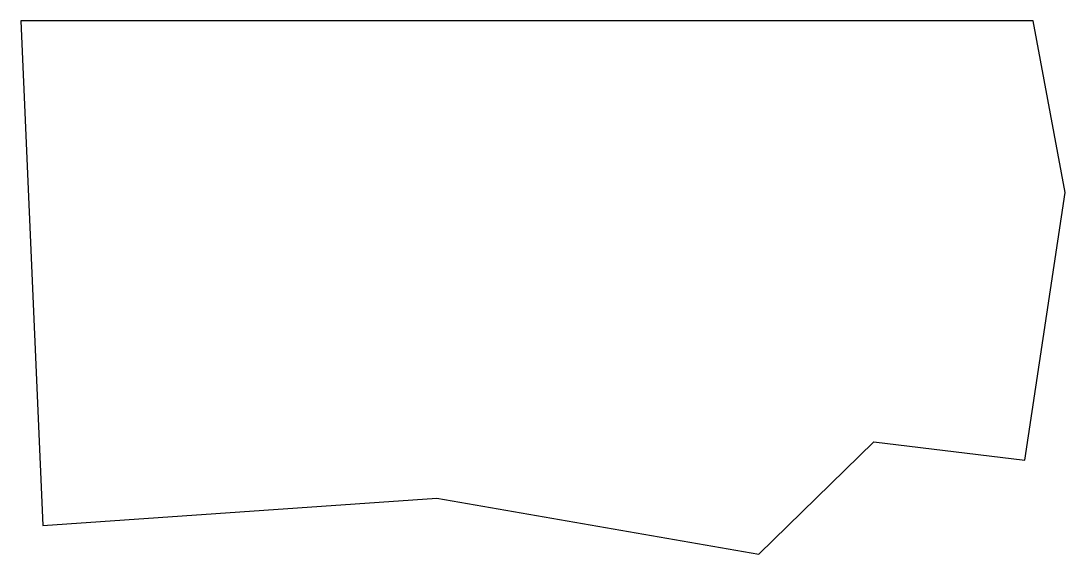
# Model space of a CAD drawing. Extents: x 0 to 2676, y 0 to 1366.
import ezdxf

# ---------------------------------------------------------------- set-up
doc = ezdxf.new("R2010")
doc.units = 0
doc.header["$MEASUREMENT"] = 0

msp = doc.modelspace()

# ---------------------------------------------------------------- linework, layer by layer
for p, q in [((2594, 1366), (0, 1366)), ((0, 1366), (56, 73)), ((2676, 926), (2594, 1366)), ((2573, 241), (2676, 926)), ((1891, 0), (2186, 288)), ((2186, 288), (2573, 241)), ((56, 73), (1066, 143)), ((1066, 143), (1891, 0))]:
    msp.add_line(p, q)

doc.saveas('drawing.dxf')
